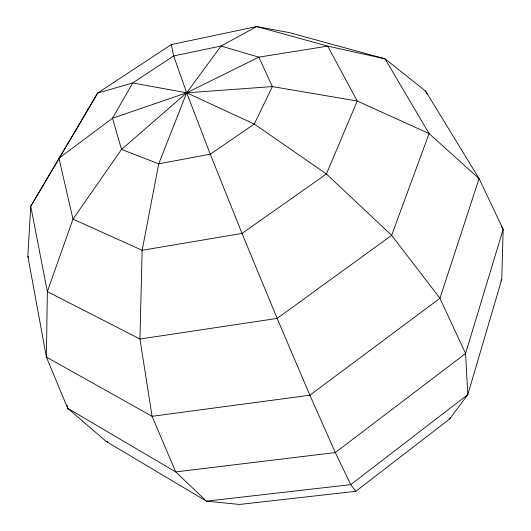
<?xml version="1.0" encoding="UTF-8"?>
<svg xmlns="http://www.w3.org/2000/svg" width="531" height="531" viewBox="0 0 531 531"><rect width="100%" height="100%" fill="white"/><g stroke="black" fill="none" stroke-linecap="round" stroke-linejoin="round"><path stroke-width="0.8" d="M501.768 279.352L503.162 229.306L479.075 178.602L425.59 91.06L385.021 58.815L289.382 32.63L256.699 26.55L171.281 44.584L97.631 93.084L30.745 206.28L27.838 256.154L46.389 357.078L67.683 408.306L106.24 441.467L206.38 501.158L239.587 504.45L355.823 491.321L449.737 418.899L467.804 394.626L501.768 279.352L500.998 280.813M449.737 418.899L450.208 417.32M82.876 118.38L97.631 93.084L132.737 82.962L173.65 55.921L221.069 46.024L256.699 26.55L327.72 46.124L385.021 58.815L429.088 133.566L479.075 178.602L439.953 298.276L309.872 395.223L152.085 416.304L46.389 357.078L47.352 291.619L30.745 206.28L82.464 119.083M106.24 441.467L107.833 441.918M355.823 491.321L350.772 484.637L335.32 452.551L309.872 395.223L277.142 318.408L242.017 233.414L210.283 154.202L186.68 92.799L173.65 55.921L171.281 44.584M501.45 226.471L503.162 229.306L465.574 353.5L467.804 394.626L350.772 484.637L206.38 501.158L175.708 471.906L67.683 408.306L67.052 405.06M425.59 91.06L426.997 94.033M27.838 256.154L28.475 257.681M142.142 250.287L139.938 339.024L152.085 416.304L175.708 471.906L335.32 452.551L465.574 353.5L439.953 298.276L391.639 235.326L326.419 173.982L254.316 124.062L186.68 92.799L132.737 82.962L112.472 118.26L58.981 158.218L72.979 219.13L47.352 291.619L139.938 339.024L277.142 318.408L391.639 235.326L429.088 133.566L357.224 101.023L272.363 86.586L186.68 92.799L112.472 118.26L121.533 149.437L72.979 219.13L142.142 250.287L242.017 233.414L326.419 173.982L357.224 101.023L327.72 46.124L258.823 57.149L186.68 92.799L121.533 149.437L158.729 163.827L210.283 154.202L254.316 124.062L272.363 86.586L258.823 57.149L221.069 46.024L186.68 92.799L158.729 163.827L142.142 250.287"/></g></svg>
